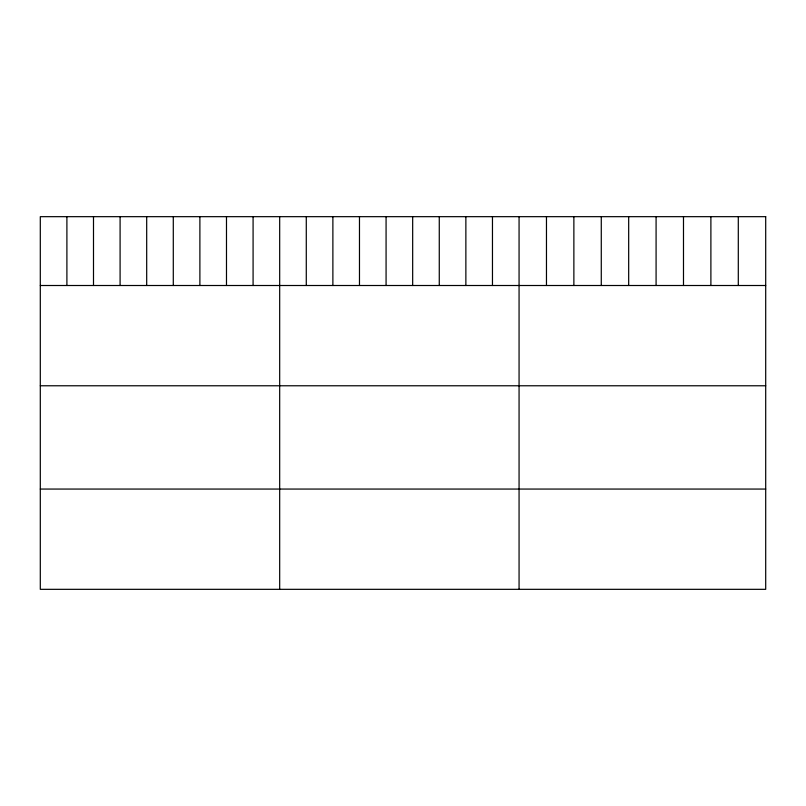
<?xml version="1.0" encoding="UTF-8"?>
<svg xmlns="http://www.w3.org/2000/svg" width="806" height="806" viewBox="0 0 806 806"><rect width="100%" height="100%" fill="white"/><g stroke="black" fill="none" stroke-linecap="round" stroke-linejoin="round"><path stroke-width="1.21" d="M40.3 285.505L765.7 285.505M40.3 385.772L765.7 385.772M40.3 489.061L765.7 489.061M738.296 216.673L738.296 285.505M710.892 216.673L710.892 285.505M683.488 216.673L683.488 285.505M656.084 216.673L656.084 285.505M628.68 216.673L628.68 285.505M601.276 216.673L601.276 285.505M573.872 216.673L573.872 285.505M546.468 216.673L546.468 285.505M519.064 216.673L519.064 589.327M492.466 216.673L492.466 285.505M465.868 216.673L465.868 285.505M439.27 216.673L439.27 285.505M412.672 216.673L412.672 285.505M386.074 216.673L386.074 285.505M359.476 216.673L359.476 285.505M332.878 216.673L332.878 285.505M306.28 216.673L306.28 285.505M279.682 216.673L279.682 589.327M253.084 216.673L253.084 285.505M226.486 216.673L226.486 285.505M199.888 216.673L199.888 285.505M173.29 216.673L173.29 285.505M146.692 216.673L146.692 285.505M120.094 216.673L120.094 285.505M93.496 216.673L93.496 285.505M66.898 216.673L66.898 285.505M765.7 216.673L40.3 216.673L40.3 589.327L765.7 589.327L765.7 216.673"/></g></svg>
